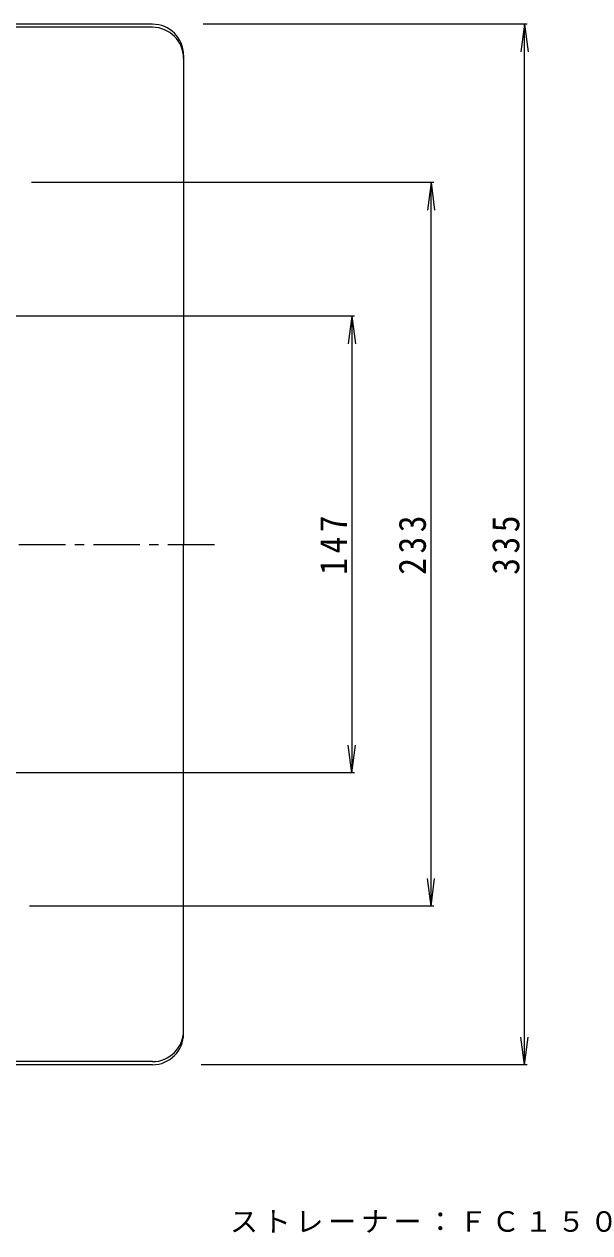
# Model space of a CAD drawing. Units: millimetres, scale not verified. Extents: x -336 to 510, y -413 to 394.
# Drawn here: x 44 to 226, y 4.8 to 393.9 of the extents above; entities that cross this region are included whole.
import ezdxf

# ---------------------------------------------------------------- set-up
doc = ezdxf.new("R2010")
doc.units = ezdxf.units.MM
doc.header["$LTSCALE"] = 3
doc.linetypes.add('CHAIN1', pattern=[8, 5, -1, 1, -1])
for name, color, linetype, lineweight in [('0-0', 3, 'Continuous', 9), ('0-4', 7, 'Continuous', 9), ('0-5', 7, 'Continuous', 9)]:
    doc.layers.add(name, color=color, linetype=linetype, lineweight=lineweight)
doc.styles.add('ＭＳ ゴシック', font='')
doc.styles.get('ＭＳ ゴシック').set_extended_font_data('MS Gothic')

msp = doc.modelspace()

# ---------------------------------------------------------------- linework, layer by layer
at = {"layer": '0-0'}
for p, q in [((85.267, 393.94), (-95.732, 393.94)), ((85.267, 392.94), (-85.881, 392.94)), ((95.267, 383.94), (95.267, 226.44)), ((95.267, 68.94), (95.267, 226.44)), ((85.267, 58.94), (-95.732, 58.94)), ((85.267, 59.94), (-85.881, 59.94))]:
    msp.add_line(p, q, dxfattribs=at)
at = {"layer": '0-0', "linetype": 'CHAIN1'}
msp.add_line((-125.733, 226.44), (106.742, 226.44), dxfattribs=at)
at = {"layer": '0-0'}
for centre, start, end in [((85.267, 383.94), 0, 90), ((85.267, 382.94), 0, 90), ((85.267, 69.94), 270, 0), ((85.267, 68.94), 270, 0)]:
    msp.add_arc(centre, 10, start, end, dxfattribs=at)
at = {"layer": '0-4'}
for p, q in [((205.873, 393.94), (101.632, 393.94)), ((204.973, 393.94), (203.798, 385.017)), ((204.973, 58.94), (204.973, 393.94)), ((204.973, 393.94), (206.147, 385.017)), ((175.815, 342.94), (46.393, 342.94)), ((174.915, 342.94), (173.741, 334.017)), ((174.915, 109.94), (174.915, 342.94)), ((174.915, 342.94), (176.09, 334.017)), ((150.305, 299.94), (21.769, 299.94)), ((149.405, 299.94), (148.23, 291.017)), ((149.405, 299.94), (149.405, 152.94)), ((149.405, 299.94), (150.58, 291.017)), ((149.405, 152.94), (148.23, 161.863)), ((149.405, 152.94), (150.58, 161.863)), ((150.305, 152.94), (23.1, 152.94)), ((174.915, 109.94), (173.741, 118.863)), ((174.915, 109.94), (176.09, 118.863)), ((175.815, 109.94), (45.727, 109.94)), ((204.973, 58.94), (203.798, 67.863)), ((204.973, 58.94), (206.147, 67.863)), ((205.873, 58.94), (100.966, 58.94))]:
    msp.add_line(p, q, dxfattribs=at)

# ---------------------------------------------------------------- texts
at = {"layer": '0-4', "color": 2, "char_height": 8.798, "attachment_point": 7, "rotation": 90, "style": 'ＭＳ ゴシック'}
for s, insert in [('\\T1.27;\\W0.9;147', (147.905, 216.69)), ('\\T1.27;\\W0.9;233', (173.415, 216.69)), ('\\T1.27;\\W0.9;335', (203.473, 216.69))]:
    msp.add_mtext(s, dxfattribs=dict(at, insert=insert))
at = {"layer": '0-5', "insert": (110.24, 4.826), "char_height": 6.598, "attachment_point": 7, "style": 'ＭＳ ゴシック'}
msp.add_mtext('\\T1.17;ストレーナー：ＦＣ１５０', dxfattribs=at)

doc.saveas('drawing.dxf')
